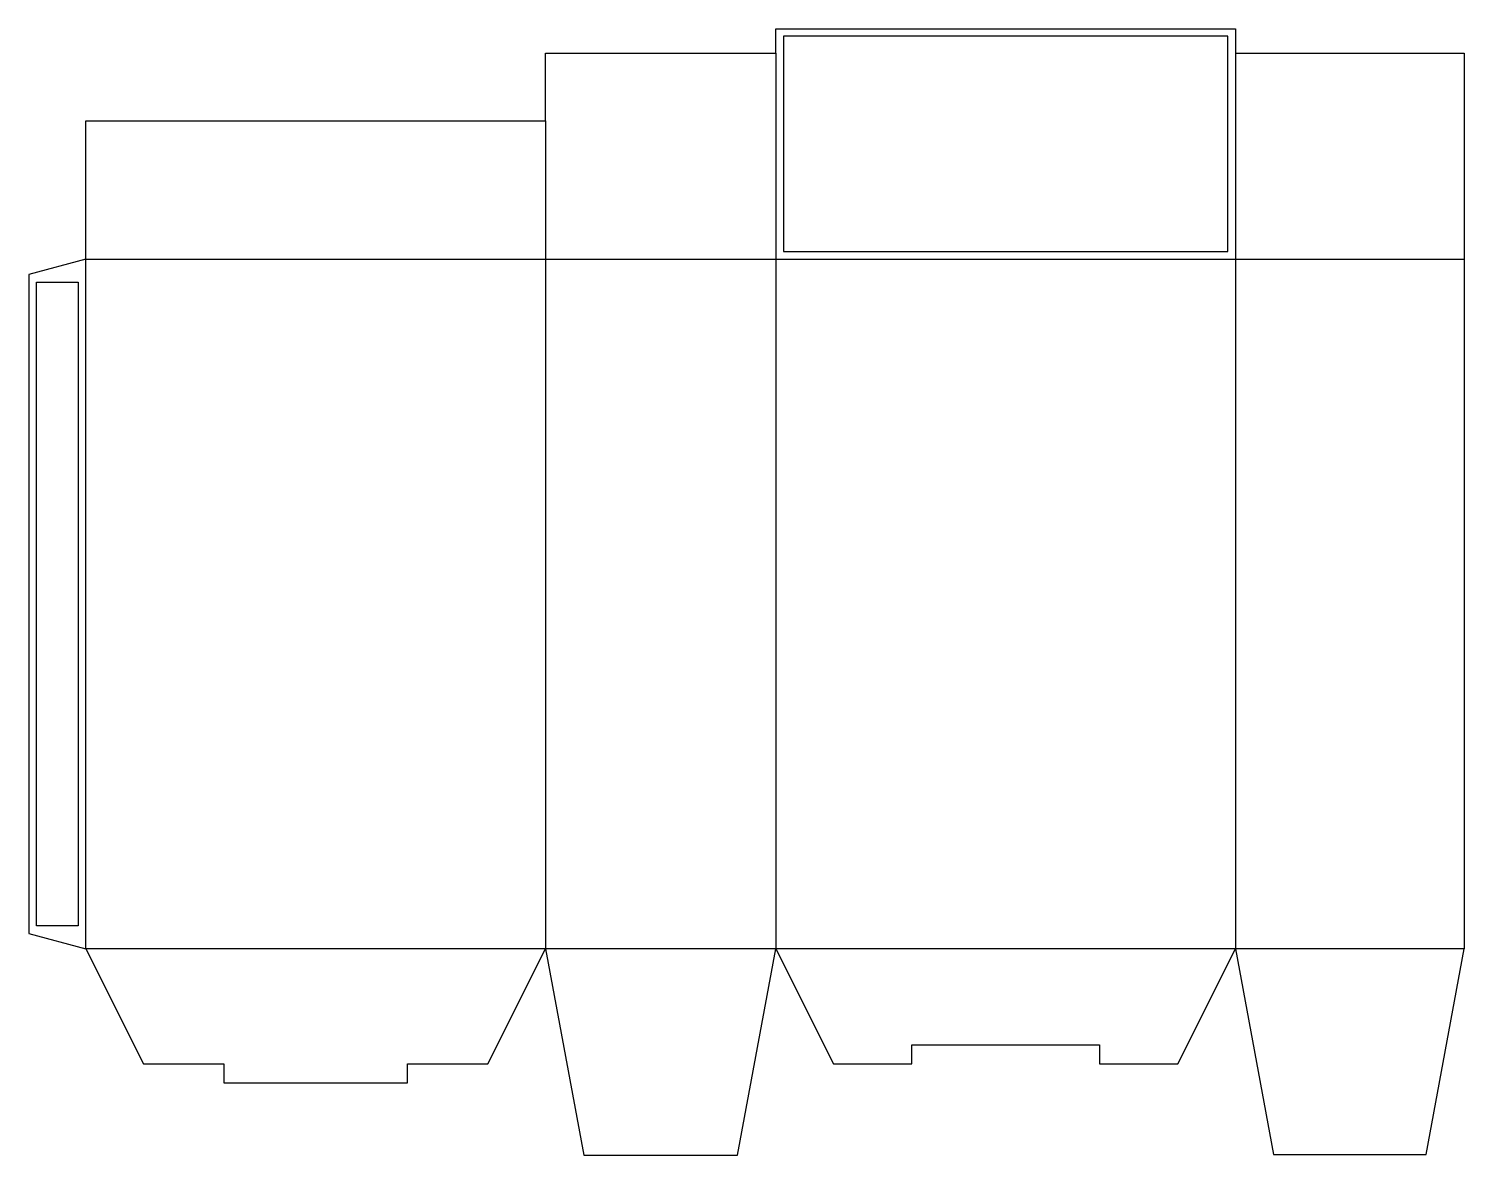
# Model space of a CAD drawing. Header units: millimetres. Extents: x 0 to 376, y 0 to 296.
import ezdxf

# ---------------------------------------------------------------- set-up
doc = ezdxf.new("R2010")
doc.units = ezdxf.units.MM
for name, color, linetype in [('CREASE', 5, 'CONTINUOUS'), ('CUT', 1, 'CONTINUOUS'), ('GLUE', 2, 'CONTINUOUS')]:
    doc.layers.add(name, color=color, linetype=linetype)

msp = doc.modelspace()

# ---------------------------------------------------------------- linework, layer by layer
at = {"layer": 'CREASE'}
for p, q in [((15, 54.202), (15, 235.103)), ((15, 235.103), (135.45, 235.103)), ((135.45, 235.103), (135.45, 54.202)), ((135.45, 235.103), (195.9, 235.103)), ((195.9, 235.103), (195.9, 54.202)), ((195.9, 235.103), (316.35, 235.103)), ((316.35, 235.103), (316.35, 54.202)), ((316.35, 235.103), (376.35, 235.103)), ((135.45, 54.202), (15, 54.202)), ((195.9, 54.202), (135.45, 54.202)), ((316.35, 54.202), (195.9, 54.202)), ((376.35, 54.202), (316.35, 54.202))]:
    msp.add_line(p, q, dxfattribs=at)
at = {"layer": 'CUT'}
for p, q in [((195.9, 289.103), (195.9, 295.553)), ((195.9, 295.553), (316.35, 295.553)), ((316.35, 295.553), (316.35, 289.103)), ((135.45, 271.373), (135.45, 289.103)), ((135.45, 289.103), (195.9, 289.103)), ((195.9, 289.103), (195.9, 235.103)), ((316.35, 289.103), (316.35, 235.103)), ((316.35, 289.103), (376.35, 289.103)), ((376.35, 289.103), (376.35, 235.103)), ((15, 235.103), (15, 271.373)), ((15, 271.373), (135.45, 271.373)), ((135.45, 271.373), (135.45, 235.103)), ((15, 235.103), (0, 231.083)), ((376.35, 235.103), (376.35, 54.202)), ((0, 231.083), (0, 58.222)), ((0, 58.222), (15, 54.202)), ((15, 54.202), (30.112, 23.978)), ((120.337, 23.978), (135.45, 54.202)), ((135.45, 54.202), (145.525, 0)), ((185.825, 0), (195.9, 54.202)), ((195.9, 54.202), (211.013, 23.978)), ((301.237, 23.978), (316.35, 54.202)), ((316.35, 54.202), (326.35, 0.202)), ((366.35, 0.202), (376.35, 54.202)), ((231.535, 23.978), (231.535, 28.978)), ((231.535, 28.978), (280.715, 28.978)), ((280.715, 28.978), (280.715, 23.978)), ((30.112, 23.978), (51.135, 23.978)), ((51.135, 23.978), (51.135, 18.978)), ((99.315, 18.978), (99.315, 23.978)), ((99.315, 23.978), (120.337, 23.978)), ((211.013, 23.978), (231.535, 23.978)), ((280.715, 23.978), (301.237, 23.978)), ((51.135, 18.978), (99.315, 18.978)), ((145.525, 0), (185.825, 0)), ((326.35, 0.202), (366.35, 0.202))]:
    msp.add_line(p, q, dxfattribs=at)
at = {"layer": 'GLUE'}
for p, q in [((314.35, 293.553), (197.9, 293.553)), ((197.9, 293.553), (197.9, 237.103)), ((314.35, 237.103), (314.35, 293.553)), ((197.9, 237.103), (314.35, 237.103)), ((2, 229.083), (13, 229.083)), ((2, 60.222), (2, 229.083)), ((13, 229.083), (13, 60.222)), ((13, 60.222), (2, 60.222))]:
    msp.add_line(p, q, dxfattribs=at)

doc.saveas('drawing.dxf')
